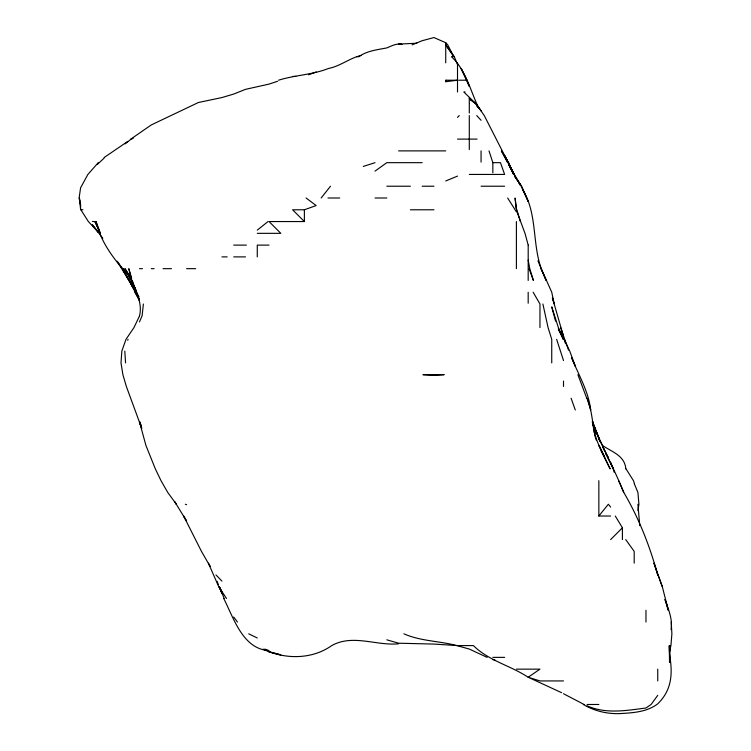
<?xml version="1.0" encoding="UTF-8"?>
<svg xmlns="http://www.w3.org/2000/svg" width="751" height="751" viewBox="0 0 751 751"><rect width="100%" height="100%" fill="white"/><g stroke="black" fill="none" stroke-linecap="round" stroke-linejoin="round"><path stroke-width="1.13" d="M528.197 245.117L528.178 280.452M669.685 657.369L669.263 645.588L669.526 662.41L670.089 645.588L669.526 651.492L670.934 645.588L671.892 633.816L671.206 622.035M139.555 315.786C142.615 303.188 135.912 292.017 132.298 280.452M671.037 629.526C672.887 619.143 668.249 609.202 665.142 599.551M143.385 304.005L142.117 315.786L139.479 321.897M637.946 510.671L638.913 504.25L637.928 492.468L634.191 483.494M457.509 91.988L457.509 80.216L445.728 81.718L446.141 80.216M127.708 340.269L128.046 339.349M139.479 316.021L133.978 327.567L125.99 339.349L121.831 351.121L121.005 362.902L122.901 374.683L126.346 386.455L141.723 428.314M657.745 695.351L651.098 704.485L645.963 707.996C626.437 710.53 605.775 714.229 587.075 705.827M330.496 186.22L321.146 198.001M97.208 164.525L104.145 158.114M610.629 516.021L598.847 516.021L608.366 504.25L610.629 507.094M457.509 117.4L459.283 115.551M98.259 162.667L87.886 174.439L80.592 187.816L79.108 198.001L80.592 204.976L80.592 209.548L82.939 209.782M610.629 539.584L622.41 527.803L615.285 516.021M125.098 143.901L131.134 139.104L133.218 138.315M257.274 230.125L268.032 221.554M130.815 139.104L151.261 124.938L198.377 102.521L221.93 97.546L233.711 94.063L245.493 89.36L269.046 84.093L277.617 81.268M375.059 171.097L386.831 162.667L422.175 162.667M127.708 141.441L104.145 157.522M358.828 56.654C366.929 50.861 377.293 49.754 386.831 47.914C391.534 45.971 396.509 43.098 401.776 44.365M278.546 80.216C294.702 75.1 311.947 74.903 327.943 68.67L328.703 68.435C340.325 66.126 349.647 58.127 361.09 55.443M445.728 180.982L457.509 176.1M412.074 44.872L422.175 40.723L433.947 37.55L445.728 42.713L447.737 44.872L453.792 56.654L445.728 44.872L454.242 56.654L457.509 64.37M308.67 74.79L316.162 71.946M257.274 233.336L280.827 233.336L269.046 221.554L304.38 221.554L292.608 209.782L304.38 209.782L316.162 205.558L306.089 198.001M363.277 166.44L375.059 162.667M398.612 643.804C376.317 645.991 352.867 633.797 331.726 645.588C313.599 658.449 289.435 659.444 269.046 651.708L280.827 654.881L269.046 651.915L263.16 649.146M416.814 43.229L398.612 44.112L401.776 44.44M292.608 76.442L295.819 76.433M356.706 56.654L358.894 56.654M453.106 56.654L451.417 56.654C465.883 70.162 470.314 90.383 478.518 107.712M457.509 80.216L445.728 80.216L445.728 81.718M458.654 80.216L466.549 80.216M465.057 91.988L463.818 91.988L475.984 103.769L481.062 110.81L476.012 103.769L469.291 98.85L475.984 103.769M457.509 139.104L477.12 139.104M398.612 150.885L445.728 150.885M489.004 150.885L492.844 162.667L500.466 162.667L504.625 174.439L469.291 174.439M386.831 186.22L410.393 186.22M422.175 186.22L433.947 186.22M481.062 186.22L504.625 186.22M327.943 198.001L339.724 198.001M375.059 198.001L386.831 198.001M410.393 209.782L433.947 209.782M233.711 245.117L246.403 245.117M269.046 245.117L257.274 245.117L257.274 256.889M221.93 256.889L227.187 256.889M233.711 256.889L245.493 256.889M139.479 268.67L142.455 268.67M151.261 268.67L154.105 268.67M163.042 268.67L171.435 268.67M186.595 268.67L195.701 268.67M492.844 657.369L504.625 657.369M516.397 669.15L539.96 669.15L528.178 677.252C510.464 665.536 488.835 660.871 473.402 645.588L457.509 645.588L433.947 644.076L398.612 643.213L386.831 639.824M563.513 680.932L539.96 680.932L528.178 677.252L561.654 692.704M587.075 704.485L598.847 704.485M92.364 221.423L94.11 221.554M492.844 659.65L494.984 660.035M456.786 645.588C439.316 640.894 420.607 641.251 403.916 633.816M457.509 645.776L469.291 649.061L487.174 657.369M185.347 504.25L186.595 504.7M264.765 649.071L269.046 650.619C242.836 649.136 233.721 618.111 223.732 598.472M248.694 633.816L257.274 637.975M584.1 704.485L563.513 693.736M583.33 704.485C595.083 711.45 608.808 714.464 622.41 713.45C634.708 712.69 647.606 711.591 657.745 703.837C672.089 689.878 672.821 673.225 669.526 654.59M215.941 574.919L221.93 581.114M136.26 291.163L131.538 280.452L139.479 299.79C134.823 289.051 131.894 277.157 123.305 268.67L124.769 270.21M476.707 115.551L481.062 120.282M123.305 268.67L131.829 280.452L128.778 268.67L131.66 278.311M102.812 238.236L92.364 224.774L98.494 232.481L88.383 221.554L80.845 209.782M476.012 103.769L484.264 115.551L514.257 174.439L521.372 186.22L517.026 179.827L521.654 186.22L528.178 201.465L521.598 187.206M233.711 617.031L237.457 622.035M625.714 539.584L634.191 551.365L634.191 563.137M117.888 262.146L122.46 268.67C110.744 254.871 100.099 239.522 96.1 221.554L100.362 233.336L94.908 221.554L98.803 229.412M208.374 563.137L218.729 586.7L226.511 598.472M507.638 198.001L516.397 211.829M129.444 275.739L124.985 268.67L129.482 275.964M117.118 261.217L138.851 296.617L135.706 292.233L122.319 268.67L135.706 292.233L127.708 277.372M519.223 183.563L520.359 185.337M626.043 468.915L633.478 480.687L634.191 482.893M520.518 185.225L514.031 174.439L504.625 155.523L508.558 162.667L513.646 174.439L508.709 164.629M533.154 292.233L539.96 304.005L539.96 327.567M605.738 453.21L607.981 457.134L602.518 446.338M134.833 292.233L139.479 300.419L129.313 280.452M601.147 451.013L610.15 468.915L598.847 445.08C591.788 430.276 593.431 413.266 587.075 398.237L590.708 410.018C588.549 391.29 578.617 375.181 571.774 357.992M505.123 158.01L507.648 162.667M592.192 421.799C601.532 445.85 614.14 468.521 623.771 492.468C638.941 518.218 649.822 546.155 657.745 574.919L653.961 563.137L662.326 586.7L668.277 610.253L664.964 599.551M208.825 563.982L210.158 566.507L201.465 551.365L183.638 516.021L186.595 521.044L174.814 501.846L176.372 504.25L167.755 492.468L161.024 480.687L155.354 468.915L145.891 445.352L139.479 421.799L141.723 428.22M558.378 329.529L563.513 339.349L558.415 328.544L563.4 339.349L558.359 327.567L551.741 306.868L555.552 321.137M221.93 593.534L219.17 586.7L221.93 591.966M504.625 157.081L501.396 150.885L508.22 162.667L513.628 174.439L508.558 162.667M522.94 190.144C537.378 213.828 532.168 243.333 541.255 268.67M607.381 457.134L610.629 463.423M623.771 492.468L618.627 480.687M611.089 464.343L612.9 467.995M596.707 433.571L592.511 421.799L598.847 437.899L592.492 421.799L595.243 433.571L592.689 421.799L594.032 432.501M127.708 273.326L136.269 291.247M571.727 357.992L575.294 366.206L569.765 351.121L563.513 338.025L563.954 339.349M592.717 423.761L600.002 441.231M657.923 574.919L662.326 586.7M602.462 446.338L604.705 451.238M605.597 453.21L606.939 456.148M540.955 268.67L546.146 280.452L537.941 260.794M541.199 268.67L551.741 292.223L554.238 304.005L552.361 297.912M612.9 467.854L610.629 462.597L612.778 467.854M219.208 586.7L221.93 593.215M600.002 441.56L598.847 438.715L602.34 445.352C611.727 451.858 624.832 455.491 625.827 468.915M560.537 327.567L568.526 350.05M224.155 598.472L219.902 587.733M217.077 581.34L218.353 584.56M140.916 425.01L139.639 421.799L140.756 425.01M586.738 398.237L577.894 374.683M564.367 340.419L565.578 343.629M476.312 103.769L477.505 106.98L476.707 104.84M529.08 268.67L533.398 280.452L529.774 268.67L528.178 260.071M556.641 339.349L563.513 360.574M571.089 398.237L575.294 410.018M552.454 297.912L563.513 336.504L561.532 330.543M593.684 427.15L594.811 430.361M516.397 210.13L524.987 233.336L528.178 245.004M594.51 434.641L596.247 440.002M520.387 221.554L516.397 208.403L515.073 198.001L516.19 208.712M613.21 468.915L614.13 472.126M542.889 304.005L548.061 327.567L551.741 339.349L551.741 362.902M79.906 200.986L79.39 198.001L80.592 209.548M80.244 202.986L80.592 204.976M639.758 525.662L637.909 504.25M124.807 351.121L125.548 362.902M669.526 647.559L669.526 651.492M657.745 669.15L657.745 680.932M645.963 610.253L645.963 622.035M622.41 527.803L622.41 539.584M598.847 480.687L598.847 516.021M563.513 381.095L563.513 386.455M528.178 292.233L528.178 303.226M516.397 221.554L516.397 268.67M492.844 162.667L492.844 172.796M481.062 150.885L481.062 162.103M469.291 97.564L469.291 103.309M469.291 103.769L469.291 113.035M469.291 115.551L469.291 149.552M457.509 63.262L457.509 79.653M445.728 42.713L445.728 62.821M304.38 209.782L304.38 221.554M444.01 374.683L433.947 375.472L422.926 374.683L444.01 374.683M515.843 178.203L514.735 176.325L515.853 178.203M514.257 174.439L508.746 164.629L514.257 174.439M466.906 80.216L461.114 68.435L469.291 86.337L466.906 80.216M604.611 457.134L598.847 445.352L604.593 457.134"/></g></svg>
